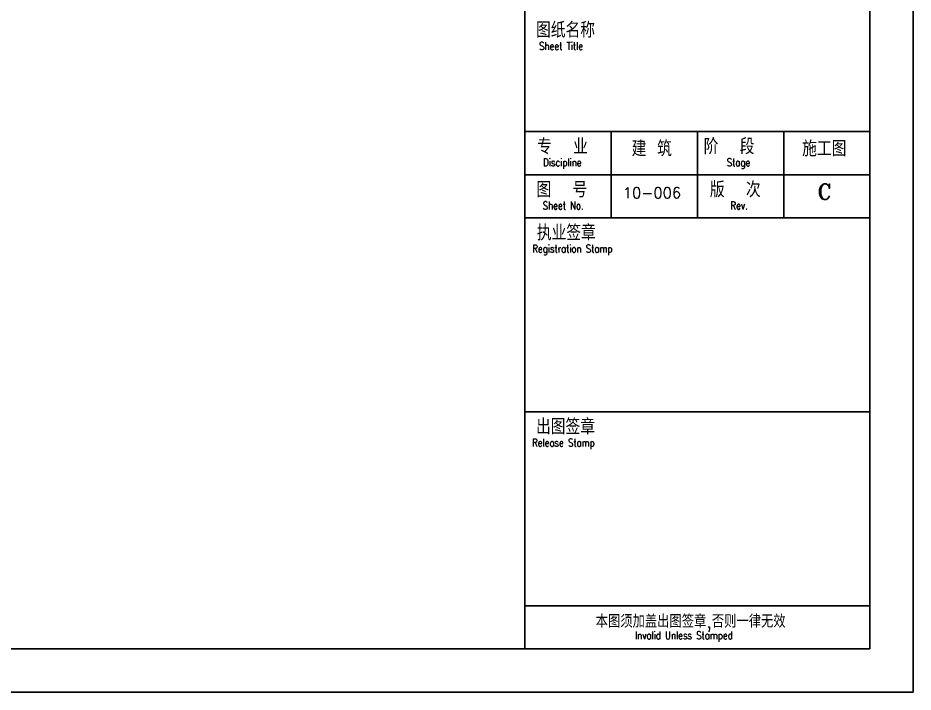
# Model space of a CAD drawing. Header units: inches. Extents: x -867 to 118033, y 1229500 to 1313600.
# Drawn here: x 97279 to 118033, y 1229500 to 1245137 of the extents above; entities that cross this region are included whole.
import ezdxf

# ---------------------------------------------------------------- set-up
doc = ezdxf.new("R2010")
doc.units = ezdxf.units.IN
doc.header["$MEASUREMENT"] = 0
doc.styles.add('TKZ2_tjkts.shx', font='tjromant.shx', dxfattribs={"bigfont": 'tjkts.shx'})

msp = doc.modelspace()

# ---------------------------------------------------------------- linework, layer by layer
at = {"color": 7}
for p, q in [((118033, 1229500), (118033, 1313600)), ((109033, 1312600), (109033, 1230500)), ((109033, 1242500), (117033, 1242500)), ((111033, 1242500), (111033, 1240500)), ((113033, 1242500), (113033, 1240500)), ((115033, 1242500), (115033, 1240500)), ((109033, 1241500), (117033, 1241500)), ((109033, 1240500), (117033, 1240500)), ((109033, 1236000), (117033, 1236000)), ((109033, 1231500), (117033, 1231500)), ((-867, 1229500), (118033, 1229500))]:
    msp.add_line(p, q, dxfattribs=at)
msp.add_lwpolyline([(117033, 1230500), (117033, 1312600), (1633, 1312600), (1633, 1230500)], close=True, dxfattribs=at)

# ---------------------------------------------------------------- texts
at = {"color": 7, "style": 'TKZ2_tjkts.shx'}
for s, height, p in [('图纸名称', 360, (109290, 1244675)), ('专  业', 360, (109315, 1241975)), ('建 筑', 360, (111508, 1241925)), (' 阶  段', 360, (112930, 1241975)), ('施工图', 360, (115461, 1241925)), ('图  号', 360, (109301, 1240975)), ('版  次', 360, (113321, 1240975)), ('C', 360, (115813, 1240925)), ('10-006', 250, (111304, 1240955)), ('执业签章', 360, (109310, 1239975)), ('出图签章', 360, (109290, 1235475)), ('本图须加盖出图签章,否则一律无效', 300, (110674, 1230993))]:
    msp.add_text(s, height=height, dxfattribs=at).set_placement(p)
at = {"color": 7, "style": 'TKZ2_tjkts.shx', "width": 0.8}
for s, p in [('Sheet Title', (109364, 1244395)), ('Discipline', (109457, 1241695)), ('Stage', (113714, 1241695)), ('Sheet No.', (109446, 1240695)), ('Rev.', (113799, 1240695)), ('Registration Stamp', (109205, 1239695)), ('Release Stamp', (109200, 1235195)), ('Invalid Unless Stamped', (111586, 1230727))]:
    msp.add_text(s, height=180, dxfattribs=at).set_placement(p)

doc.saveas('drawing.dxf')
